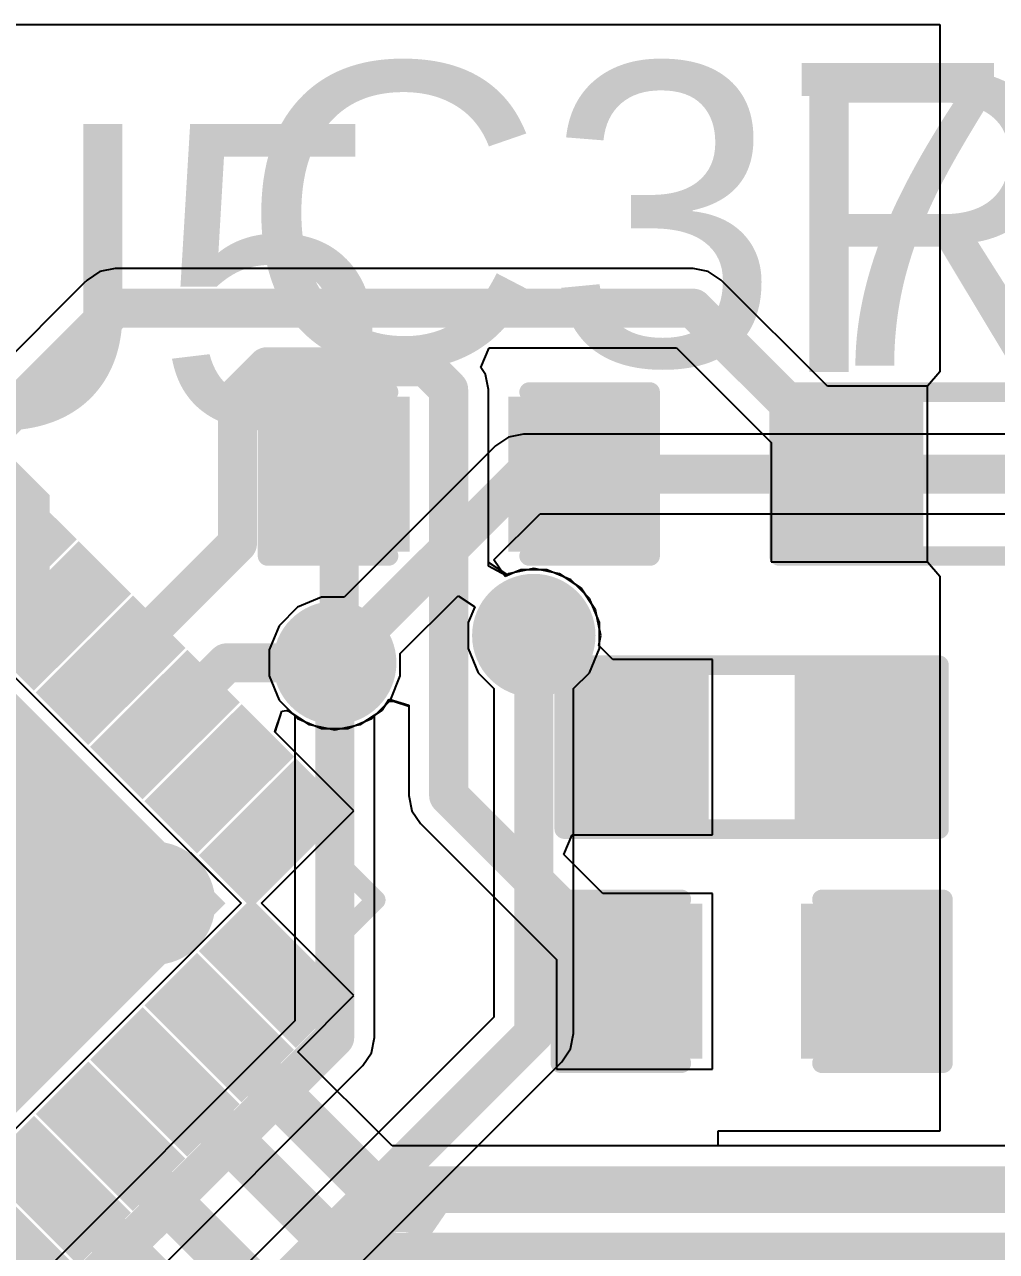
# Model space of a CAD drawing. Header units: millimetres. Extents: x -23 to 83, y -38 to 11.
# Drawn here: x 40.04 to 46.37, y -11.04 to -3.06 of the extents above; entities that cross this region are included whole.
import ezdxf

# ---------------------------------------------------------------- set-up
doc = ezdxf.new("R2010")
doc.units = ezdxf.units.MM
for name, color, linetype in [('BottomLayer', 5, 'Continuous'), ('BottomPaste', 16, 'Continuous'), ('BottomSolder', 6, 'Continuous'), ('TopLayer', 1, 'Continuous'), ('TopOverlay', 2, 'Continuous'), ('TopPaste', 8, 'Continuous'), ('TopSolder', 216, 'Continuous'), ('ViaHoleLayer', 16, 'Continuous')]:
    doc.layers.add(name, color=color, linetype=linetype)
doc.styles.add('Arial', font='', dxfattribs={"height": 0.2})
doc.styles.get('Arial').set_extended_font_data('Arial')

# ---------------------------------------------------------------- blocks, each defined once
blk = doc.blocks.new('C___0603_48')
at = {"layer": 'TopLayer'}
for points in [[(-0.3809999999999999, 0.4445), (-0.3809999999999999, -0.4445), (-1.143, -0.4445), (-1.143, 0.4445)], [(1.143, 0.4445), (1.143, -0.4445), (0.3809999999999999, -0.4445), (0.3809999999999999, 0.4445)]]:
    blk.add_hatch(color=1, dxfattribs=at).paths.add_polyline_path(points)
at = {"layer": 'TopPaste'}
for points in [[(-0.3809999999999999, 0.4445), (-0.3809999999999999, -0.4445), (-1.143, -0.4445), (-1.143, 0.4445)], [(1.143, 0.4445), (1.143, -0.4445), (0.3809999999999999, -0.4445), (0.3809999999999999, 0.4445)]]:
    blk.add_hatch(color=8, dxfattribs=at).paths.add_polyline_path(points)
at = {"layer": 'TopSolder'}
for points in [[(-0.3210001199999999, 0.50449988), (-0.3210001199999999, -0.50449988), (-1.20299988, -0.50449988), (-1.20299988, 0.50449988)], [(1.20299988, 0.50449988), (1.20299988, -0.50449988), (0.3210001199999999, -0.50449988), (0.3210001199999999, 0.50449988)]]:
    blk.add_hatch(color=216, dxfattribs=at).paths.add_polyline_path(points)
at = {"layer": 'TopOverlay', "const_width": 0.127}
for points in [[(-1.2446, 0.5334), (-1.2446, -0.5334)], [(-0.4571999999999999, 0.5334), (-1.2446, 0.5334)], [(1.2446, 0.5334), (0.4571999999999999, 0.5334)], [(1.2446, 0.5334), (1.2446, -0.5334)], [(-0.4571999999999999, -0.5334), (-1.2446, -0.5334)], [(1.2446, -0.5334), (0.4571999999999999, -0.5334)]]:
    blk.add_lwpolyline(points, dxfattribs=at)
at = {"layer": 'TopOverlay', "const_width": 0.0635}
for points in [[(-1.27635, 0.5334, 1), (-1.21285, 0.5334, 1)], [(-1.27635, 0.5334, 1), (-1.21285, 0.5334, 1)], [(-0.4889499999999999, 0.5334, 1), (-0.42545, 0.5334, 1)], [(0.42545, 0.5334, 1), (0.4889499999999999, 0.5334, 1)], [(1.21285, 0.5334, 1), (1.27635, 0.5334, 1)], [(1.21285, 0.5334, 1), (1.27635, 0.5334, 1)], [(-1.27635, -0.5334, 1), (-1.21285, -0.5334, 1)], [(-1.27635, -0.5334, 1), (-1.21285, -0.5334, 1)], [(-0.4889499999999999, -0.5334, 1), (-0.42545, -0.5334, 1)], [(0.42545, -0.5334, 1), (0.4889499999999999, -0.5334, 1)], [(1.21285, -0.5334, 1), (1.27635, -0.5334, 1)], [(1.21285, -0.5334, 1), (1.27635, -0.5334, 1)]]:
    blk.add_lwpolyline(points, format="xyb", close=True, dxfattribs=at)
blk = doc.blocks.new('C___0603_49')
at = {"layer": 'TopLayer'}
for points in [[(-0.3809999999999999, 0.4445), (-0.3809999999999999, -0.4445), (-1.143, -0.4445), (-1.143, 0.4445)], [(1.143, 0.4445), (1.143, -0.4445), (0.3809999999999999, -0.4445), (0.3809999999999999, 0.4445)]]:
    blk.add_hatch(color=1, dxfattribs=at).paths.add_polyline_path(points)
at = {"layer": 'TopPaste'}
for points in [[(-0.3809999999999999, 0.4445), (-0.3809999999999999, -0.4445), (-1.143, -0.4445), (-1.143, 0.4445)], [(1.143, 0.4445), (1.143, -0.4445), (0.3809999999999999, -0.4445), (0.3809999999999999, 0.4445)]]:
    blk.add_hatch(color=8, dxfattribs=at).paths.add_polyline_path(points)
at = {"layer": 'TopSolder'}
for points in [[(-0.3210001199999999, 0.50449988), (-0.3210001199999999, -0.50449988), (-1.20299988, -0.50449988), (-1.20299988, 0.50449988)], [(1.20299988, 0.50449988), (1.20299988, -0.50449988), (0.3210001199999999, -0.50449988), (0.3210001199999999, 0.50449988)]]:
    blk.add_hatch(color=216, dxfattribs=at).paths.add_polyline_path(points)
at = {"layer": 'TopOverlay', "const_width": 0.127}
for points in [[(-1.2446, 0.5334), (-1.2446, -0.5334)], [(-0.4571999999999999, 0.5334), (-1.2446, 0.5334)], [(1.2446, 0.5334), (0.4571999999999999, 0.5334)], [(1.2446, 0.5334), (1.2446, -0.5334)], [(-0.4571999999999999, -0.5334), (-1.2446, -0.5334)], [(1.2446, -0.5334), (0.4571999999999999, -0.5334)]]:
    blk.add_lwpolyline(points, dxfattribs=at)
at = {"layer": 'TopOverlay', "const_width": 0.0635}
for points in [[(-1.27635, 0.5334, 1), (-1.21285, 0.5334, 1)], [(-1.27635, 0.5334, 1), (-1.21285, 0.5334, 1)], [(-0.4889499999999999, 0.5334, 1), (-0.42545, 0.5334, 1)], [(0.42545, 0.5334, 1), (0.4889499999999999, 0.5334, 1)], [(1.21285, 0.5334, 1), (1.27635, 0.5334, 1)], [(1.21285, 0.5334, 1), (1.27635, 0.5334, 1)], [(-1.27635, -0.5334, 1), (-1.21285, -0.5334, 1)], [(-1.27635, -0.5334, 1), (-1.21285, -0.5334, 1)], [(-0.4889499999999999, -0.5334, 1), (-0.42545, -0.5334, 1)], [(0.42545, -0.5334, 1), (0.4889499999999999, -0.5334, 1)], [(1.21285, -0.5334, 1), (1.27635, -0.5334, 1)], [(1.21285, -0.5334, 1), (1.27635, -0.5334, 1)]]:
    blk.add_lwpolyline(points, format="xyb", close=True, dxfattribs=at)
blk = doc.blocks.new('T__________B_89')
at = {"layer": 'BottomLayer'}
blk.add_hatch(color=5, dxfattribs=at).paths.add_polyline_path([(0.3809999999999999, 0.7619999999999999), (-0.3809999999999999, 0.7619999999999999), (-0.7619999999999999, 0.3809999999999999), (-0.7619999999999999, -0.3809999999999999), (-0.3809999999999999, -0.7619999999999999), (0.3809999999999999, -0.7619999999999999), (0.7619999999999999, -0.3809999999999999), (0.7619999999999999, 0.3809999999999999)])
at = {"layer": 'BottomPaste'}
blk.add_hatch(color=16, dxfattribs=at).paths.add_polyline_path([(0.3809999999999999, 0.7619999999999999), (-0.3809999999999999, 0.7619999999999999), (-0.7619999999999999, 0.3809999999999999), (-0.7619999999999999, -0.3809999999999999), (-0.3809999999999999, -0.7619999999999999), (0.3809999999999999, -0.7619999999999999), (0.7619999999999999, -0.3809999999999999), (0.7619999999999999, 0.3809999999999999)])
at = {"layer": 'BottomSolder'}
blk.add_hatch(color=6, dxfattribs=at).paths.add_polyline_path([(0.4318, 0.8636), (-0.4318, 0.8636), (-0.8636, 0.4318), (-0.8636, -0.4318), (-0.4318, -0.8636), (0.4318, -0.8636), (0.8636, -0.4318), (0.8636, 0.4318)])
blk = doc.blocks.new('R___0603_115')
at = {"layer": 'TopLayer'}
for points in [[(-0.3809999999999999, 0.4445), (-0.3810000000000001, -0.4445), (-1.143, -0.4445), (-1.143, 0.4445)], [(1.143, 0.4445), (1.143, -0.4445), (0.3809999999999999, -0.4445), (0.3810000000000001, 0.4445)]]:
    blk.add_hatch(color=1, dxfattribs=at).paths.add_polyline_path(points)
at = {"layer": 'TopPaste'}
for points in [[(-0.3809999999999999, 0.4445), (-0.3810000000000001, -0.4445), (-1.143, -0.4445), (-1.143, 0.4445)], [(1.143, 0.4445), (1.143, -0.4445), (0.3809999999999999, -0.4445), (0.3810000000000001, 0.4445)]]:
    blk.add_hatch(color=8, dxfattribs=at).paths.add_polyline_path(points)
at = {"layer": 'TopSolder'}
for points in [[(-0.2793999999999999, 0.5460999999999999), (-0.2794, -0.5461), (-1.2446, -0.5460999999999999), (-1.2446, 0.5461)], [(1.2446, 0.5460999999999999), (1.2446, -0.5461), (0.2793999999999999, -0.5460999999999999), (0.2794, 0.5461)]]:
    blk.add_hatch(color=216, dxfattribs=at).paths.add_polyline_path(points)
at = {"layer": 'TopOverlay', "const_width": 0.127}
for points in [[(-1.2192, 0.5334), (1.2192, 0.5334)], [(-1.2192, -0.5334), (-1.2192, 0.5334)], [(1.2192, -0.5334), (1.2192, 0.5334)], [(-1.2192, -0.5334), (1.2192, -0.5334)]]:
    blk.add_lwpolyline(points, dxfattribs=at)
at = {"layer": 'TopOverlay', "const_width": 0.0635}
for points in [[(-1.25095, 0.5334, 1), (-1.18745, 0.5334, 1)], [(-1.25095, 0.5334, 1), (-1.18745, 0.5334, 1)], [(1.18745, 0.5334, 1), (1.25095, 0.5334, 1)], [(1.18745, 0.5334, 1), (1.25095, 0.5334, 1)], [(-1.25095, -0.5334, 1), (-1.18745, -0.5334, 1)], [(-1.25095, -0.5334, 1), (-1.18745, -0.5334, 1)], [(1.18745, -0.5334, 1), (1.25095, -0.5334, 1)], [(1.18745, -0.5334, 1), (1.25095, -0.5334, 1)]]:
    blk.add_lwpolyline(points, format="xyb", close=True, dxfattribs=at)
blk = doc.blocks.new('R___0603_116')
at = {"layer": 'TopLayer'}
for points in [[(-0.3809999999999999, 0.4445), (-0.3809999999999999, -0.4445), (-1.143, -0.4445), (-1.143, 0.4445)], [(1.143, 0.4445), (1.143, -0.4445), (0.3809999999999999, -0.4445), (0.3809999999999999, 0.4445)]]:
    blk.add_hatch(color=1, dxfattribs=at).paths.add_polyline_path(points)
at = {"layer": 'TopPaste'}
for points in [[(-0.3809999999999999, 0.4445), (-0.3809999999999999, -0.4445), (-1.143, -0.4445), (-1.143, 0.4445)], [(1.143, 0.4445), (1.143, -0.4445), (0.3809999999999999, -0.4445), (0.3809999999999999, 0.4445)]]:
    blk.add_hatch(color=8, dxfattribs=at).paths.add_polyline_path(points)
at = {"layer": 'TopSolder'}
for points in [[(-0.2794, 0.5460999999999999), (-0.2794, -0.5460999999999999), (-1.2446, -0.5460999999999999), (-1.2446, 0.5460999999999999)], [(1.2446, 0.5460999999999999), (1.2446, -0.5460999999999999), (0.2794, -0.5460999999999999), (0.2794, 0.5460999999999999)]]:
    blk.add_hatch(color=216, dxfattribs=at).paths.add_polyline_path(points)
at = {"layer": 'TopOverlay', "const_width": 0.127}
for points in [[(1.2192, 0.5334), (-1.2192, 0.5334)], [(-1.2192, 0.5334), (-1.2192, -0.5334)], [(1.2192, 0.5334), (1.2192, -0.5334)], [(1.2192, -0.5334), (-1.2192, -0.5334)]]:
    blk.add_lwpolyline(points, dxfattribs=at)
at = {"layer": 'TopOverlay', "const_width": 0.0635}
for points in [[(-1.25095, 0.5334, 1), (-1.18745, 0.5334, 1)], [(-1.25095, 0.5334, 1), (-1.18745, 0.5334, 1)], [(1.18745, 0.5334, 1), (1.25095, 0.5334, 1)], [(1.18745, 0.5334, 1), (1.25095, 0.5334, 1)], [(-1.25095, -0.5334, 1), (-1.18745, -0.5334, 1)], [(-1.25095, -0.5334, 1), (-1.18745, -0.5334, 1)], [(1.18745, -0.5334, 1), (1.25095, -0.5334, 1)], [(1.18745, -0.5334, 1), (1.25095, -0.5334, 1)]]:
    blk.add_lwpolyline(points, format="xyb", close=True, dxfattribs=at)
blk = doc.blocks.new('24_QFN__4_4__123')
at = {"layer": 'TopLayer'}
for points in [[(-2.2400006, 1.3900023), (-1.54999944, 1.3900023), (-1.54999944, 1.11000286), (-2.2400006, 1.11000286)], [(-1.25000004, -1.25000004), (-1.25000004, 1.25000004), (1.25000004, 1.25000004), (1.25000004, -1.25000004)], [(-2.2400006, 0.8900032999999999), (-1.54999944, 0.8900032999999999), (-1.54999944, 0.61000386), (-2.2400006, 0.61000386)], [(-2.2400006, 0.39000176), (-1.54999944, 0.39000176), (-1.54999944, 0.11000232), (-2.2400006, 0.11000232)], [(-2.2400006, -0.10999724), (-1.54999944, -0.10999724), (-1.54999944, -0.38999668), (-2.2400006, -0.38999668)], [(-2.2400006, -0.60999878), (-1.54999944, -0.60999878), (-1.54999944, -0.8899982200000001), (-2.2400006, -0.8899982200000001)], [(-2.2400006, -1.11000032), (-1.54999944, -1.11000032), (-1.54999944, -1.38999976), (-2.2400006, -1.38999976)], [(-1.11000032, -1.5499969), (-1.11000032, -2.23999806), (-1.38999976, -2.23999806), (-1.38999976, -1.5499969)], [(-0.61000132, -1.5499969), (-0.61000132, -2.23999806), (-0.89000076, -2.23999806), (-0.89000076, -1.5499969)], [(-0.10999724, -1.5499969), (-0.10999724, -2.23999806), (-0.38999668, -2.23999806), (-0.38999668, -1.5499969)], [(0.38999668, -1.5499969), (0.38999668, -2.23999806), (0.10999724, -2.23999806), (0.10999724, -1.5499969)], [(0.89000076, -1.5499969), (0.89000076, -2.23999806), (0.61000132, -2.23999806), (0.61000132, -1.5499969)], [(1.38999976, -1.5499969), (1.38999976, -2.23999806), (1.11000032, -2.23999806), (1.11000032, -1.5499969)]]:
    blk.add_hatch(color=1, dxfattribs=at).paths.add_polyline_path(points)
at = {"layer": 'TopPaste'}
for points in [[(-2.2400006, 1.3900023), (-1.54999944, 1.3900023), (-1.54999944, 1.11000286), (-2.2400006, 1.11000286)], [(-1.25000004, -1.25000004), (-1.25000004, 1.25000004), (1.25000004, 1.25000004), (1.25000004, -1.25000004)], [(-2.2400006, 0.8900032999999999), (-1.54999944, 0.8900032999999999), (-1.54999944, 0.61000386), (-2.2400006, 0.61000386)], [(-2.2400006, 0.39000176), (-1.54999944, 0.39000176), (-1.54999944, 0.11000232), (-2.2400006, 0.11000232)], [(-2.2400006, -0.10999724), (-1.54999944, -0.10999724), (-1.54999944, -0.38999668), (-2.2400006, -0.38999668)], [(-2.2400006, -0.60999878), (-1.54999944, -0.60999878), (-1.54999944, -0.8899982200000001), (-2.2400006, -0.8899982200000001)], [(-2.2400006, -1.11000032), (-1.54999944, -1.11000032), (-1.54999944, -1.38999976), (-2.2400006, -1.38999976)], [(-1.11000032, -1.5499969), (-1.11000032, -2.23999806), (-1.38999976, -2.23999806), (-1.38999976, -1.5499969)], [(-0.61000132, -1.5499969), (-0.61000132, -2.23999806), (-0.89000076, -2.23999806), (-0.89000076, -1.5499969)], [(-0.10999724, -1.5499969), (-0.10999724, -2.23999806), (-0.38999668, -2.23999806), (-0.38999668, -1.5499969)], [(0.38999668, -1.5499969), (0.38999668, -2.23999806), (0.10999724, -2.23999806), (0.10999724, -1.5499969)], [(0.89000076, -1.5499969), (0.89000076, -2.23999806), (0.61000132, -2.23999806), (0.61000132, -1.5499969)], [(1.38999976, -1.5499969), (1.38999976, -2.23999806), (1.11000032, -2.23999806), (1.11000032, -1.5499969)]]:
    blk.add_hatch(color=8, dxfattribs=at).paths.add_polyline_path(points)
at = {"layer": 'TopSolder'}
for points in [[(-2.3416006, 1.4916023), (-1.44839944, 1.4916023), (-1.44839944, 1.00840286), (-2.3416006, 1.00840286)], [(-1.35160004, -1.35160004), (-1.35160004, 1.35160004), (1.35160004, 1.35160004), (1.35160004, -1.35160004)], [(-2.3416006, 0.9916032999999999), (-1.44839944, 0.9916032999999999), (-1.44839944, 0.5084038599999999), (-2.3416006, 0.5084038599999999)], [(-2.3416006, 0.49160176), (-1.44839944, 0.49160176), (-1.44839944, 0.00840232), (-2.3416006, 0.00840232)], [(-2.3416006, -0.00839724), (-1.44839944, -0.00839724), (-1.44839944, -0.49159668), (-2.3416006, -0.49159668)], [(-2.3416006, -0.5083987799999999), (-1.44839944, -0.5083987799999999), (-1.44839944, -0.99159822), (-2.3416006, -0.99159822)], [(-2.3416006, -1.00840032), (-1.44839944, -1.00840032), (-1.44839944, -1.49159976), (-2.3416006, -1.49159976)], [(-1.00840032, -1.4483969), (-1.00840032, -2.34159806), (-1.49159976, -2.34159806), (-1.49159976, -1.4483969)], [(-0.5084013199999999, -1.4483969), (-0.5084013199999999, -2.34159806), (-0.99160076, -2.34159806), (-0.99160076, -1.4483969)], [(-0.008397240000000037, -1.4483969), (-0.008397239999999962, -2.34159806), (-0.49159668, -2.34159806), (-0.49159668, -1.4483969)], [(0.49159668, -1.4483969), (0.49159668, -2.34159806), (0.008397240000000037, -2.34159806), (0.008397239999999962, -1.4483969)], [(0.99160076, -1.4483969), (0.99160076, -2.34159806), (0.5084013199999999, -2.34159806), (0.5084013199999999, -1.4483969)], [(1.49159976, -1.4483969), (1.49159976, -2.34159806), (1.00840032, -2.34159806), (1.00840032, -1.4483969)]]:
    blk.add_hatch(color=216, dxfattribs=at).paths.add_polyline_path(points)
at = {"layer": 'TopOverlay', "const_width": 0.127}
for points in [[(-2.02780138, -1.62559746), (-2.02780138, -2.05739746)], [(-1.57060138, -2.05739746), (-2.02780138, -2.05739746)]]:
    blk.add_lwpolyline(points, dxfattribs=at)
at = {"layer": 'TopOverlay', "const_width": 0.0635}
for points in [[(-2.05955138, -1.62559746, 1), (-1.99605138, -1.62559746, 1)], [(-2.05955138, -2.05739746, 1), (-1.99605138, -2.05739746, 1)], [(-2.05955138, -2.05739746, 1), (-1.99605138, -2.05739746, 1)], [(-1.60235138, -2.05739746, 1), (-1.53885138, -2.05739746, 1)]]:
    blk.add_lwpolyline(points, format="xyb", close=True, dxfattribs=at)

msp = doc.modelspace()

# ---------------------------------------------------------------- hatches: boundary and pattern name
at = {"layer": 'BottomLayer'}
h = msp.add_hatch(color=5, dxfattribs=at)
edge = h.paths.add_edge_path()
edge.add_arc((43.3578, -7.0358), 0.2999994, 0, 360)
h = msp.add_hatch(color=5, dxfattribs=at)
edge = h.paths.add_edge_path()
edge.add_arc((42.0624, -7.213599999999999), 0.2999994, 0, 360)
h = msp.add_hatch(color=5, dxfattribs=at)
edge = h.paths.add_edge_path()
edge.add_arc((40.88383999999999, -8.778493999999998), 0.2999994, 0, 360)
at = {"layer": 'BottomSolder'}
h = msp.add_hatch(color=6, dxfattribs=at)
edge = h.paths.add_edge_path()
edge.add_arc((43.3578, -7.0358), 0.4015993999999999, 0, 360)
h = msp.add_hatch(color=6, dxfattribs=at)
edge = h.paths.add_edge_path()
edge.add_arc((42.0624, -7.213599999999999), 0.4015993999999999, 0, 360)
h = msp.add_hatch(color=6, dxfattribs=at)
edge = h.paths.add_edge_path()
edge.add_arc((40.88383999999999, -8.778493999999998), 0.4015993999999999, 0, 360)
at = {"layer": 'TopLayer'}
h = msp.add_hatch(color=1, dxfattribs=at)
edge = h.paths.add_edge_path()
edge.add_arc((43.3578, -7.0358), 0.2999994, 0, 360)
h = msp.add_hatch(color=1, dxfattribs=at)
edge = h.paths.add_edge_path()
edge.add_arc((42.0624, -7.213599999999999), 0.2999994, 0, 360)
h = msp.add_hatch(color=1, dxfattribs=at)
edge = h.paths.add_edge_path()
edge.add_arc((40.88383999999999, -8.778493999999998), 0.2999994, 0, 360)
at = {"layer": 'TopSolder'}
h = msp.add_hatch(color=216, dxfattribs=at)
edge = h.paths.add_edge_path()
edge.add_arc((43.3578, -7.0358), 0.4015993999999999, 0, 360)
h = msp.add_hatch(color=216, dxfattribs=at)
edge = h.paths.add_edge_path()
edge.add_arc((42.0624, -7.213599999999999), 0.4015993999999999, 0, 360)
h = msp.add_hatch(color=216, dxfattribs=at)
edge = h.paths.add_edge_path()
edge.add_arc((40.88383999999999, -8.778493999999998), 0.4015993999999999, 0, 360)
at = {"layer": 'ViaHoleLayer'}
h = msp.add_hatch(color=16, dxfattribs=at)
edge = h.paths.add_edge_path()
edge.add_arc((43.3578, -7.0358), 0.1499997, 0, 360)
h = msp.add_hatch(color=16, dxfattribs=at)
edge = h.paths.add_edge_path()
edge.add_arc((42.0624, -7.213599999999999), 0.1499997, 0, 360)
h = msp.add_hatch(color=16, dxfattribs=at)
edge = h.paths.add_edge_path()
edge.add_arc((40.88383999999999, -8.778493999999998), 0.1499997, 0, 360)

# ---------------------------------------------------------------- linework, layer by layer
at = {"layer": 'BottomLayer'}
for p, q in [((43.19240027999999, -5.74523108), (43.10838216, -5.801370159999999)), ((43.291506, -5.72551814), (43.19240027999999, -5.74523108)), ((47.72130918, -5.72551814), (43.291506, -5.72551814)), ((43.10838216, -5.801370159999999), (42.12315172, -6.7866006)), ((43.09881652, -6.54343116), (43.39877781999999, -6.243469859999999)), ((43.39877781999999, -6.243469859999999), (47.72130918, -6.243469859999999)), ((43.17075694, -6.651096679999999), (43.09881652, -6.54343116)), ((43.27286494, -6.608800599999999), (43.17075694, -6.651096679999999)), ((43.44273506, -6.608800599999999), (43.27286494, -6.608800599999999)), ((43.59967404, -6.673809359999999), (43.44273506, -6.608800599999999)), ((43.71979064, -6.793925959999999), (43.59967404, -6.673809359999999)), ((41.97746494, -6.7866006), (41.82052596, -6.851609359999999)), ((42.12315172, -6.7866006), (41.97746494, -6.7866006)), ((42.4893994, -7.152848279999999), (42.86543116, -6.776816519999999)), ((42.86543116, -6.776816519999999), (42.97309668, -6.848756939999999)), ((41.82052596, -6.851609359999999), (41.70040935999999, -6.971725959999999)), ((42.97309668, -6.848756939999999), (42.9308006, -6.95086494)), ((43.7847994, -6.95086494), (43.71979064, -6.793925959999999)), ((41.70040935999999, -6.971725959999999), (41.6354006, -7.12866494)), ((42.9308006, -6.95086494), (42.9308006, -7.120735059999999)), ((43.7847994, -7.120735059999999), (43.7847994, -6.95086494)), ((41.6354006, -7.12866494), (41.6354006, -7.298535059999999)), ((42.4893994, -7.298535059999999), (42.4893994, -7.152848279999999)), ((42.9308006, -7.120735059999999), (42.99580936, -7.27767404)), ((43.71979064, -7.27767404), (43.7847994, -7.120735059999999)), ((41.6354006, -7.298535059999999), (41.70040935999999, -7.45547404)), ((42.42439064, -7.45547404), (42.4893994, -7.298535059999999)), ((42.99580936, -7.27767404), (43.09882414, -7.38068882)), ((43.61677586, -7.38068882), (43.71979064, -7.27767404)), ((43.09882414, -7.38068882), (43.09882414, -9.51932818)), ((43.61677586, -9.6266), (43.61677586, -7.38068882)), ((41.70040935999999, -7.45547404), (41.80342414, -7.55848882)), ((42.32137586, -7.55848882), (42.42439064, -7.45547404)), ((41.80342414, -7.55848882), (41.80342414, -9.54472818)), ((42.32137586, -9.652), (42.32137586, -7.55848882)), ((41.80342414, -9.54472818), (40.06112384, -11.28702848)), ((43.09882414, -9.51932818), (40.35970592, -12.2584464)), ((42.30166292, -9.75110572), (42.32137586, -9.652)), ((43.59706292, -9.72570572), (43.61677586, -9.6266)), ((43.54092384, -9.809723839999998), (43.59706292, -9.72570572)), ((42.08813273999999, -11.26251494), (43.54092384, -9.809723839999998)), ((42.24552384, -9.83512384), (42.30166292, -9.75110572)), ((40.37078286, -11.70986482), (42.24552384, -9.83512384))]:
    msp.add_line(p, q, dxfattribs=at)
at = {"layer": 'BottomLayer', "const_width": 0.254}
for points in [[(42.0624, -7.213599999999999), (43.291506, -5.984494)], [(43.291506, -5.984494), (48.066198, -5.984494)], [(43.3578, -9.6266), (43.3578, -7.0358)], [(42.0624, -9.652), (42.0624, -7.213599999999999)], [(40.2844, -12.7), (43.3578, -9.6266)], [(39.878, -11.8364), (42.0624, -9.652)]]:
    msp.add_lwpolyline(points, dxfattribs=at)
at = {"layer": 'BottomLayer', "const_width": 0.127}
for points in [[(43.22800599999999, -5.984494, 1), (43.355006, -5.984494, 1)], [(43.22800599999999, -5.984494, 1), (43.355006, -5.984494, 1)], [(43.29429999999999, -7.0358, 1), (43.4213, -7.0358, 1)], [(41.9989, -7.213599999999999, 1), (42.1259, -7.213599999999999, 1)], [(41.9989, -7.213599999999999, 1), (42.1259, -7.213599999999999, 1)], [(43.29429999999999, -9.6266, 1), (43.4213, -9.6266, 1)], [(43.29429999999999, -9.6266, 1), (43.4213, -9.6266, 1)], [(41.9989, -9.652, 1), (42.1259, -9.652, 1)], [(41.9989, -9.652, 1), (42.1259, -9.652, 1)]]:
    msp.add_lwpolyline(points, format="xyb", close=True, dxfattribs=at)
at = {"layer": 'TopLayer'}
for p, q in [((32.74450652, -3.05867054), (45.99939999999999, -3.05867054)), ((45.99939999999999, -3.05867054), (45.99939999999999, -5.31965916)), ((40.53532406, -4.66573108), (40.45130594, -4.72187016)), ((40.53532406, -4.66573108), (40.45130594, -4.72187016)), ((40.63442978, -4.64601814), (40.53532406, -4.66573108)), ((40.63442978, -4.64601814), (40.53532406, -4.66573108)), ((44.39412, -4.64601814), (40.63442978, -4.64601814)), ((44.39412, -4.64601814), (40.63442978, -4.64601814)), ((44.49322572, -4.66573108), (44.39412, -4.64601814)), ((44.49322572, -4.66573108), (44.39412, -4.64601814)), ((44.57724383999999, -4.72187016), (44.49322572, -4.66573108)), ((44.57724383999999, -4.72187016), (44.49322572, -4.66573108)), ((40.4308056, -4.74237558), (39.05419163999999, -6.119197819999999)), ((40.4308056, -4.74237558), (39.05419163999999, -6.119197819999999)), ((40.43081322, -4.742362879999999), (40.4308056, -4.74237558)), ((40.43081322, -4.742362879999999), (40.4308056, -4.74237558)), ((40.45130594, -4.72187016), (40.43081322, -4.742362879999999)), ((40.45130594, -4.72187016), (40.43081322, -4.742362879999999)), ((45.26836768, -5.412993999999999), (44.57724383999999, -4.72187016)), ((45.26836768, -5.412993999999999), (44.57724383999999, -4.72187016)), ((43.01319058, -5.29096986), (43.0668811, -5.16396986)), ((43.01319058, -5.29096986), (43.0668811, -5.16396986)), ((43.0668811, -5.16396986), (44.28684818, -5.16396986)), ((43.0668811, -5.16396986), (44.28684818, -5.16396986)), ((44.28684818, -5.16396986), (44.90212, -5.779241679999999)), ((44.28684818, -5.16396986), (44.90212, -5.779241679999999)), ((43.04306352, -5.33567894), (43.01319058, -5.29096986)), ((43.04306352, -5.33567894), (43.01319058, -5.29096986)), ((43.06277646, -5.434784659999999), (43.04306352, -5.33567894)), ((43.06277646, -5.434784659999999), (43.04306352, -5.33567894)), ((45.99939999999999, -5.31965916), (45.91811746, -5.412993999999999)), ((45.91812, -5.412993999999999), (45.26836768, -5.412993999999999)), ((45.91811746, -5.412993999999999), (45.26836768, -5.412993999999999)), ((45.91812, -6.555994), (45.91812, -5.412993999999999)), ((43.06277646, -6.561023199999999), (43.06277646, -5.434784659999999)), ((43.06277646, -6.58467314), (43.06277646, -5.434784659999999)), ((44.90212, -5.779241679999999), (44.90212, -6.555994)), ((44.90212, -5.779241679999999), (44.90212, -6.555994)), ((43.189779, -6.6432176), (43.06277646, -6.561023199999999)), ((43.17478284, -6.64454094), (43.06277646, -6.58467314)), ((43.27286494, -6.608800599999999), (43.189779, -6.6432176)), ((43.3578, -6.600436380000001), (43.19119378, -6.63357576)), ((43.44273506, -6.608800599999999), (43.27286494, -6.608800599999999)), ((43.52440622, -6.63357576), (43.3578, -6.600436380000001)), ((43.59967404, -6.673809359999999), (43.44273506, -6.608800599999999)), ((44.90212, -6.555994), (45.91812, -6.555994)), ((44.90212, -6.555994), (45.91811746, -6.555994)), ((45.91811746, -6.555994), (45.99939999999999, -6.649328839999999)), ((43.19119378, -6.63357576), (43.17478284, -6.64454094)), ((43.665648, -6.727952), (43.52440622, -6.63357576)), ((43.71979064, -6.793925959999999), (43.59967404, -6.673809359999999)), ((45.99939999999999, -6.649328839999999), (45.99939999999999, -10.2616)), ((39.44111745999999, -6.76606978), (40.0817588, -7.40671112)), ((43.76002424, -6.869193779999999), (43.665648, -6.727952)), ((43.7847994, -6.95086494), (43.71979064, -6.793925959999999)), ((43.79316361999999, -7.0358), (43.76002424, -6.869193779999999)), ((43.7847994, -7.10442572), (43.7847994, -6.95086494)), ((39.7522446, -7.07719692), (40.0817588, -7.40671112)), ((43.78038996, -7.100016279999999), (43.79316361999999, -7.0358)), ((43.87136768, -7.190993999999999), (43.78038996, -7.100016279999999)), ((43.87136768, -7.190993999999999), (43.7847994, -7.10442572)), ((44.52112, -7.190993999999999), (43.87136768, -7.190993999999999)), ((44.52112, -7.190993999999999), (43.87136768, -7.190993999999999)), ((44.52112, -8.333994), (44.52112, -7.190993999999999)), ((44.52112, -8.333994), (44.52112, -7.190993999999999)), ((40.0817588, -7.40671112), (40.78886432, -8.11381664)), ((40.0817588, -7.40671112), (40.10579736, -7.43074968)), ((40.10579736, -7.43074968), (40.43530902, -7.76026134)), ((42.30427404, -7.57559064), (42.41782473999999, -7.46203994)), ((42.370248, -7.521447999999999), (42.41782473999999, -7.450246719999999)), ((42.41782473999999, -7.450246719999999), (42.54482474, -7.488773439999999)), ((42.41782473999999, -7.46203994), (42.45065424, -7.46444024)), ((42.45065424, -7.46444024), (42.54482474, -7.496589019999999)), ((42.54482474, -7.488773439999999), (42.54482474, -8.0771746)), ((42.54482474, -7.496589019999999), (42.54482474, -8.0771746)), ((41.67317548, -7.663108879999999), (41.71778295999999, -7.528110419999999)), ((41.67486966, -7.664803059999999), (41.71773724, -7.528064699999999)), ((41.71773724, -7.528064699999999), (41.7477321, -7.52267482)), ((41.71778295999999, -7.528110419999999), (41.76591088, -7.52097556)), ((41.7477321, -7.52267482), (41.76336071999999, -7.527333179999999)), ((41.76336071999999, -7.527333179999999), (41.89579378, -7.615824239999999)), ((41.76591088, -7.52097556), (41.82052596, -7.57559064)), ((41.82052596, -7.57559064), (41.97746494, -7.640599399999999)), ((42.14733506, -7.640599399999999), (42.30427404, -7.57559064)), ((42.22900622, -7.615824239999999), (42.370248, -7.521447999999999)), ((42.1875204, -8.177453799999999), (41.67317548, -7.663108879999999)), ((42.1875204, -8.177453799999999), (41.67486966, -7.664803059999999)), ((41.89579378, -7.615824239999999), (42.0624, -7.64896362)), ((41.97746494, -7.640599399999999), (42.14733506, -7.640599399999999)), ((42.0624, -7.64896362), (42.22900622, -7.615824239999999)), ((40.43530902, -7.76026134), (40.45935266, -7.784304979999999)), ((40.45935266, -7.784304979999999), (40.78886432, -8.11381664)), ((40.78886432, -8.11381664), (41.45354422, -8.778496539999999)), ((40.78886432, -8.11381664), (40.81290288, -8.137855199999999)), ((40.81290288, -8.137855199999999), (41.14241707999999, -8.4673694)), ((42.54482474, -8.0771746), (42.56453767999999, -8.17628032)), ((42.54482474, -8.0771746), (42.56453767999999, -8.17628032)), ((41.5864802, -8.778493999999998), (42.1875204, -8.177453799999999)), ((41.5864802, -8.778493999999998), (42.1875204, -8.177453799999999)), ((42.56453767999999, -8.17628032), (42.62067675999999, -8.26029844)), ((42.56453767999999, -8.17628032), (42.62067675999999, -8.26029844)), ((42.62067675999999, -8.26029844), (43.50512, -9.14474168)), ((42.62067675999999, -8.26029844), (43.50512, -9.14474168)), ((43.55386768, -8.460994), (43.60647362, -8.333994)), ((43.55386768, -8.460994), (43.60647362, -8.333994)), ((43.60647362, -8.333994), (44.52112, -8.333994)), ((43.60647362, -8.333994), (44.52112, -8.333994)), ((43.80786768, -8.714994), (43.55386768, -8.460994)), ((43.80786768, -8.714994), (43.55386768, -8.460994)), ((41.14241707999999, -8.4673694), (41.16645818, -8.491410499999999)), ((41.16645818, -8.491410499999999), (41.45354422, -8.778496539999999)), ((41.45354422, -8.778496539999999), (41.16645818, -9.06558004)), ((41.45354422, -8.778496539999999), (41.16646072, -9.06558004)), ((42.18752293999999, -9.37953674), (41.5864802, -8.778493999999998)), ((42.18752293999999, -9.37953674), (41.5864802, -8.778493999999998)), ((44.52112, -8.714994), (43.80786768, -8.714994)), ((44.52112, -8.714994), (43.80786768, -8.714994)), ((44.52112, -9.857994), (44.52112, -8.714994)), ((44.52112, -9.857994), (44.52112, -8.714994)), ((41.16645818, -9.06558004), (40.78886432, -9.4431739)), ((41.16645818, -9.06558004), (40.78886432, -9.4431739)), ((41.16646072, -9.06558004), (41.16645818, -9.06558004)), ((43.50512, -9.14474168), (43.50512, -9.857994)), ((43.50512, -9.14474168), (43.50512, -9.857994)), ((41.82249445999999, -9.74456522), (42.18752293999999, -9.37953674)), ((41.82249445999999, -9.74456522), (42.18752293999999, -9.37953674)), ((40.78886432, -9.4431739), (40.43530902, -9.7967292)), ((40.78886432, -9.4431739), (40.43531156, -9.7967292)), ((40.43531156, -9.7967292), (40.0817588, -10.15028196)), ((40.43531156, -9.7967292), (40.0817588, -10.15028196)), ((40.43530902, -9.7967292), (40.43531156, -9.7967292)), ((42.435653, -10.3577263), (41.82249445999999, -9.74456522)), ((42.435653, -10.3577263), (41.82249445999999, -9.74456522)), ((43.50512, -9.857994), (44.52112, -9.857994)), ((43.50512, -9.857994), (44.52112, -9.857994)), ((40.0817588, -10.15028196), (39.44112, -10.79092076)), ((40.0817588, -10.15028196), (39.7282035, -10.50383726)), ((45.99939999999999, -10.2616), (44.5542289, -10.2616)), ((44.5542289, -10.2616), (44.5542289, -10.3577263)), ((47.57528204, -10.3577263), (42.435653, -10.3577263)), ((44.5542289, -10.3577263), (42.435653, -10.3577263))]:
    msp.add_line(p, q, dxfattribs=at)
for points, const_width in [([(40.61393706, -4.925486719999999), (40.63442978, -4.904993999999999)], 0.254), ([(40.63442978, -4.904993999999999), (44.39412, -4.904993999999999)], 0.254), ([(44.39412, -4.904993999999999), (45.41012, -5.920994)], 0.254), ([(38.98503506, -6.554642719999999), (40.61393706, -4.925486719999999)], 0.254), ([(41.42984602, -5.47805864), (41.62191066, -5.285994)], 0.254), ([(41.62191066, -5.285994), (42.65500994, -5.285994)], 0.254), ([(42.65500994, -5.285994), (42.8038006, -5.434784659999999)], 0.254), ([(42.8038006, -8.0771746), (42.8038006, -5.434784659999999)], 0.254), ([(41.42984602, -6.43621776), (41.42984602, -5.47805864)], 0.254), ([(45.41012, -5.984494), (45.41012, -5.920994)], 0.254), ([(42.09059146, -7.185408539999999), (42.09059146, -6.00202254)], 0.254), ([(40.57742202, -7.28864176), (41.42984602, -6.43621776)], 0.254), ([(43.3578, -7.043673999999999), (43.3578, -7.0358)], 0.254), ([(43.3578, -7.043673999999999), (44.01311999999999, -7.698993999999999)], 0.254), ([(40.95786068, -7.615303539999999), (41.35956422, -7.213599999999999)], 0.254), ([(41.35956422, -7.213599999999999), (42.0624, -7.213599999999999)], 0.254), ([(42.0624, -7.213599999999999), (42.09059146, -7.185408539999999)], 0.254), ([(44.01311999999999, -7.762493999999999), (44.01311999999999, -7.698993999999999)], 0.254), ([(42.8038006, -8.0771746), (43.69562, -8.968993999999999)], 0.254), ([(43.69562, -8.968993999999999), (43.75912, -8.968993999999999)], 0.254), ([(43.75912, -8.968993999999999), (44.01311999999999, -9.222994)], 0.254), ([(44.01311999999999, -9.286494), (44.01311999999999, -9.222994)], 0.254), ([(41.31141598, -9.588131699999998), (41.43883508, -9.715550799999999)], 0.3048), ([(41.43883508, -9.763780319999999), (41.43883508, -9.715550799999999)], 0.3048), ([(41.43883508, -9.763780319999999), (42.31765476, -10.6426)], 0.3048), ([(40.95786068, -9.941687), (41.08527978, -10.0691061)], 0.3048), ([(41.08527978, -10.0691061), (41.13350422, -10.0691061)], 0.3048), ([(41.13350422, -10.0691061), (42.13879812, -11.0744)], 0.3048), ([(40.60431045999999, -10.29523976), (40.73172956, -10.42265886)], 0.3048), ([(40.73172956, -10.47088838), (40.73172956, -10.42265886)], 0.3048), ([(40.73172956, -10.47088838), (41.13059338, -10.8697522)], 0.3048), ([(40.25075516, -10.64879506), (40.37817426, -10.77621416)], 0.3048), ([(42.31765476, -10.6426), (47.75312014, -10.6426)], 0.3048), ([(40.37817426, -10.77621416), (40.42639869999999, -10.77621416)], 0.3048), ([(40.42639869999999, -10.77621416), (40.95173673999999, -11.3015522)], 0.3048), ([(41.13059338, -10.8697522), (41.130601, -10.8697522)], 0.3048), ([(41.130601, -10.8697522), (41.99517382, -11.73432502)], 0.3048), ([(39.8972024, -11.00234782), (40.48793527999999, -11.5930807)], 0.254), ([(42.13879812, -11.0744), (47.75312014, -11.0744)], 0.3048)]:
    msp.add_lwpolyline(points, dxfattribs=dict(at, const_width=const_width))
for points, const_width in [([(40.57092978, -4.904993999999999, 1), (40.69792978, -4.904993999999999, 1)], 0.127), ([(40.57092978, -4.904993999999999, 1), (40.69792978, -4.904993999999999, 1)], 0.127), ([(44.33062, -4.904993999999999, 1), (44.45762, -4.904993999999999, 1)], 0.127), ([(44.33062, -4.904993999999999, 1), (44.45762, -4.904993999999999, 1)], 0.127), ([(40.55043705999999, -4.925486719999999, 1), (40.67743706, -4.925486719999999, 1)], 0.127), ([(40.55043705999999, -4.925486719999999, 1), (40.67743706, -4.925486719999999, 1)], 0.127), ([(41.55841065999999, -5.285994, 1), (41.68541066, -5.285994, 1)], 0.127), ([(41.55841065999999, -5.285994, 1), (41.68541066, -5.285994, 1)], 0.127), ([(42.59150993999999, -5.285994, 1), (42.71850994, -5.285994, 1)], 0.127), ([(42.59150993999999, -5.285994, 1), (42.71850994, -5.285994, 1)], 0.127), ([(42.7403006, -5.434784659999999, 1), (42.8673006, -5.434784659999999, 1)], 0.127), ([(42.7403006, -5.434784659999999, 1), (42.8673006, -5.434784659999999, 1)], 0.127), ([(41.36634602, -5.47805864, 1), (41.49334602, -5.47805864, 1)], 0.127), ([(41.36634602, -5.47805864, 1), (41.49334602, -5.47805864, 1)], 0.127), ([(45.34662, -5.920994, 1), (45.47362, -5.920994, 1)], 0.127), ([(45.34662, -5.920994, 1), (45.47362, -5.920994, 1)], 0.127), ([(42.02709146, -6.00202254, 1), (42.15409146, -6.00202254, 1)], 0.127), ([(45.34662, -5.984494, 1), (45.47362, -5.984494, 1)], 0.127), ([(41.36634602, -6.43621776, 1), (41.49334602, -6.43621776, 1)], 0.127), ([(41.36634602, -6.43621776, 1), (41.49334602, -6.43621776, 1)], 0.127), ([(43.29429999999999, -7.0358, 1), (43.4213, -7.0358, 1)], 0.127), ([(43.29429999999999, -7.043673999999999, 1), (43.4213, -7.043673999999999, 1)], 0.127), ([(43.29429999999999, -7.043673999999999, 1), (43.4213, -7.043673999999999, 1)], 0.127), ([(41.29606422, -7.213599999999999, 1), (41.42306422, -7.213599999999999, 1)], 0.127), ([(41.29606422, -7.213599999999999, 1), (41.42306422, -7.213599999999999, 1)], 0.127), ([(41.9989, -7.213599999999999, 1), (42.1259, -7.213599999999999, 1)], 0.127), ([(41.9989, -7.213599999999999, 1), (42.1259, -7.213599999999999, 1)], 0.127), ([(42.02709146, -7.185408539999999, 1), (42.15409146, -7.185408539999999, 1)], 0.127), ([(42.02709146, -7.185408539999999, 1), (42.15409146, -7.185408539999999, 1)], 0.127), ([(40.51392202, -7.28864176, 1), (40.64092202, -7.28864176, 1)], 0.127), ([(40.89436068, -7.615303539999999, 1), (41.02136068, -7.615303539999999, 1)], 0.127), ([(43.94962, -7.698993999999999, 1), (44.07662, -7.698993999999999, 1)], 0.127), ([(43.94962, -7.698993999999999, 1), (44.07662, -7.698993999999999, 1)], 0.127), ([(43.94962, -7.762493999999999, 1), (44.07662, -7.762493999999999, 1)], 0.127), ([(42.7403006, -8.0771746, 1), (42.8673006, -8.0771746, 1)], 0.127), ([(42.7403006, -8.0771746, 1), (42.8673006, -8.0771746, 1)], 0.127), ([(43.63212, -8.968993999999999, 1), (43.75912, -8.968993999999999, 1)], 0.127), ([(43.63212, -8.968993999999999, 1), (43.75912, -8.968993999999999, 1)], 0.127), ([(43.69562, -8.968993999999999, 1), (43.82262, -8.968993999999999, 1)], 0.127), ([(43.69562, -8.968993999999999, 1), (43.82262, -8.968993999999999, 1)], 0.127), ([(43.94962, -9.222994, 1), (44.07662, -9.222994, 1)], 0.127), ([(43.94962, -9.222994, 1), (44.07662, -9.222994, 1)], 0.127), ([(43.94962, -9.286494, 1), (44.07662, -9.286494, 1)], 0.127), ([(41.23521598, -9.588131699999998, 1), (41.38761598, -9.588131699999998, 1)], 0.1524), ([(41.36263508, -9.715550799999999, 1), (41.51503508, -9.715550799999999, 1)], 0.1524), ([(41.36263508, -9.715550799999999, 1), (41.51503508, -9.715550799999999, 1)], 0.1524), ([(41.36263508, -9.763780319999999, 1), (41.51503508, -9.763780319999999, 1)], 0.1524), ([(41.36263508, -9.763780319999999, 1), (41.51503508, -9.763780319999999, 1)], 0.1524), ([(40.88166068, -9.941687, 1), (41.03406068, -9.941687, 1)], 0.1524), ([(41.00907978, -10.0691061, 1), (41.16147978, -10.0691061, 1)], 0.1524), ([(41.00907978, -10.0691061, 1), (41.16147978, -10.0691061, 1)], 0.1524), ([(41.05730422, -10.0691061, 1), (41.20970422, -10.0691061, 1)], 0.1524), ([(41.05730422, -10.0691061, 1), (41.20970422, -10.0691061, 1)], 0.1524), ([(40.52811046, -10.29523976, 1), (40.68051046, -10.29523976, 1)], 0.1524), ([(40.65552956, -10.42265886, 1), (40.80792956, -10.42265886, 1)], 0.1524), ([(40.65552956, -10.42265886, 1), (40.80792956, -10.42265886, 1)], 0.1524), ([(40.65552956, -10.47088838, 1), (40.80792956, -10.47088838, 1)], 0.1524), ([(40.65552956, -10.47088838, 1), (40.80792956, -10.47088838, 1)], 0.1524), ([(40.17455516, -10.64879506, 1), (40.32695516, -10.64879506, 1)], 0.1524), ([(42.24145476, -10.6426, 1), (42.39385476, -10.6426, 1)], 0.1524), ([(42.24145476, -10.6426, 1), (42.39385476, -10.6426, 1)], 0.1524), ([(40.30197425999999, -10.77621416, 1), (40.45437425999999, -10.77621416, 1)], 0.1524), ([(40.30197425999999, -10.77621416, 1), (40.45437425999999, -10.77621416, 1)], 0.1524), ([(40.3501987, -10.77621416, 1), (40.5025987, -10.77621416, 1)], 0.1524), ([(40.3501987, -10.77621416, 1), (40.5025987, -10.77621416, 1)], 0.1524), ([(41.05439338, -10.8697522, 1), (41.20679338, -10.8697522, 1)], 0.1524), ([(41.05439338, -10.8697522, 1), (41.20679338, -10.8697522, 1)], 0.1524), ([(41.054401, -10.8697522, 1), (41.206801, -10.8697522, 1)], 0.1524), ([(41.054401, -10.8697522, 1), (41.206801, -10.8697522, 1)], 0.1524), ([(42.06259812, -11.0744, 1), (42.21499812, -11.0744, 1)], 0.1524), ([(42.06259812, -11.0744, 1), (42.21499812, -11.0744, 1)], 0.1524)]:
    msp.add_lwpolyline(points, format="xyb", close=True, dxfattribs=dict(at, const_width=const_width))

# ---------------------------------------------------------------- block references
for name, p, rotation in [('C___0603_48', (42.87012, -5.984494), 180), ('R___0603_116', (46.17212, -5.984494), 180), ('24_QFN__4_4__123', (39.44112, -8.778493999999998), 135), ('T__________B_89', (39.34459999999999, -6.553199999999999), 180), ('C___0603_49', (44.77511999999999, -9.286494), 180)]:
    msp.add_blockref(name, p, dxfattribs=dict(rotation=rotation))
msp.add_blockref('R___0603_115', (44.77511999999999, -7.762493999999999))

# ---------------------------------------------------------------- texts
at = {"layer": 'TopOverlay', "style": 'Arial'}
for s, p in [('C37', (41.44518762, -5.278328279999999)), ('R26', (44.92508414, -5.320931699999999)), ('U5', (38.90802988, -5.6738012))]:
    msp.add_text(s, height=1.9685, dxfattribs=at).set_placement(p)
msp.add_text('C36', height=1.9685, rotation=45, dxfattribs=at).set_placement((40.48515144, -15.34618216))

doc.saveas('drawing.dxf')
